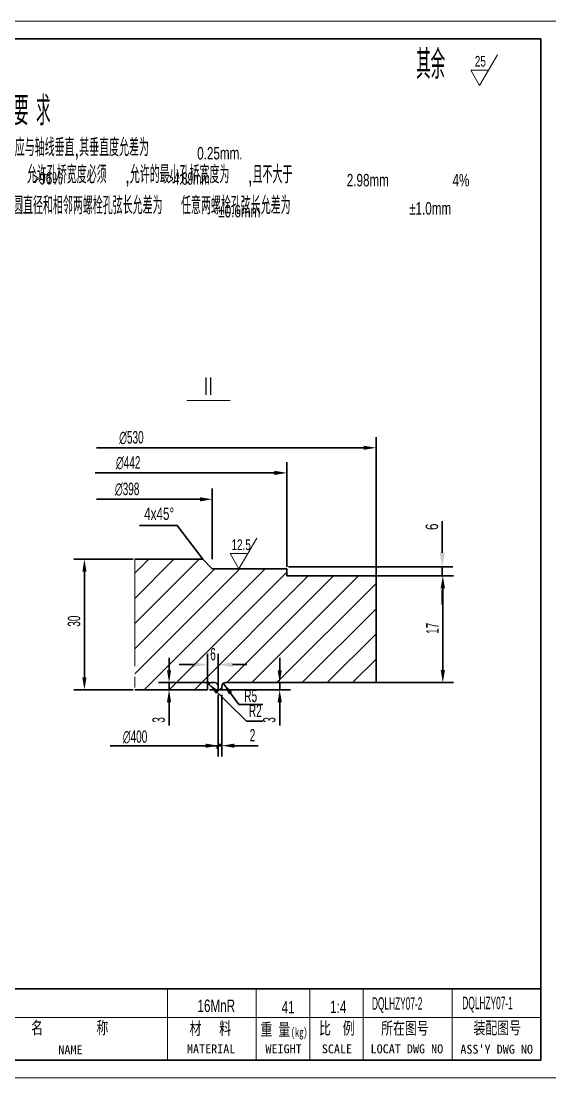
# Model space of a CAD drawing. Header units: millimetres. Extents: x 972 to 2699, y 36 to 635.
# Drawn here: x 2127.4 to 2276, y 338.1 to 635.1 of the extents above; entities that cross this region are included whole.
import ezdxf

# ---------------------------------------------------------------- set-up
doc = ezdxf.new("R2010")
doc.units = ezdxf.units.MM
doc.header["$PDMODE"] = 66
doc.header["$PDSIZE"] = -5
doc.linetypes.add('EB_DASHDOTDOT', pattern=[45, 30, -3, 3, -3, 3, -3])
doc.layers.get('0').update_dxf_attribs({"color": 2, "lineweight": 0})
doc.layers.get('DEFPOINTS').update_dxf_attribs({"color": 2, "lineweight": 0})
for name, color, linetype, lineweight in [('JD$0$主体层', 1, 'Continuous', 35), ('X', 2, 'Continuous', 0), ('主体层', 1, 'Continuous', 35), ('双点划线层', 2, 'EB_DASHDOTDOT', 0), ('图块层', 2, 'Continuous', 0), ('尺寸层', 2, 'Continuous', 35), ('文字层', 2, 'Continuous', 0)]:
    doc.layers.add(name, color=color, linetype=linetype, lineweight=lineweight)
doc.styles.add('HZ', font='ACADTXT.SHX', dxfattribs={"width": 0.6, "bigfont": 'gbcbig.shx'})
doc.styles.get("Standard").update_dxf_attribs({"font": 'ACADTXT.SHX', "width": 0.7, "bigfont": 'gbcbig.shx'})
doc.styles.add('UserTxtStyle2', font='', dxfattribs={"width": 0.7})
doc.styles.add('UserTxtStyle3', font='')
doc.styles.add('UserTxtStyle4', font='ACADTXT.SHX', dxfattribs={"width": 0.5, "bigfont": 'gbcbig.shx'})
doc.styles.get('UserTxtStyle2').set_extended_font_data('FangSong_GB2312')
doc.styles.get('UserTxtStyle3').set_extended_font_data('FangSong_GB2312')
doc.dimstyles.new('STANDARD$0', dxfattribs={"dimtxt": 3.5, "dimasz": 4, "dimexe": 3, "dimexo": 0.5, "dimgap": 0.8, "dimtad": 1, "dimzin": 0, "dimdsep": 46, "dimtxsty": 'Standard', "dimcen": 0, "dimdle": 8, "dimadec": 0, "dimazin": 0, "dimtfac": 1, "dimtmove": 0, "dimatfit": 0, "dimfxl": 0, "dimtolj": 1, "dimtzin": 0, "dimarcsym": 0})
doc.dimstyles.new('UserStyle1', dxfattribs={"dimtxt": 3.5, "dimasz": 3.5, "dimexe": 3, "dimexo": 0.5, "dimgap": 0.8, "dimtad": 1, "dimdsep": 46, "dimtxsty": 'HZ', "dimcen": 0, "dimdle": 7, "dimadec": 0, "dimazin": 0, "dimtfac": 1, "dimtmove": 0, "dimatfit": 0, "dimfxl": 0, "dimtolj": 1, "dimtzin": 0, "dimarcsym": 0})
doc.dimstyles.new('UserStyle4', dxfattribs={"dimtxt": 3.5, "dimasz": 4, "dimexe": 3, "dimexo": 0.5, "dimgap": 0.8, "dimtad": 1, "dimdsep": 46, "dimtxsty": 'HZ', "dimcen": 0, "dimdle": 8, "dimadec": 0, "dimazin": 0, "dimtfac": 1, "dimtofl": 0, "dimtmove": 0, "dimatfit": 0, "dimfxl": 0, "dimtolj": 1, "dimtzin": 0, "dimarcsym": 0})

# ---------------------------------------------------------------- blocks, each defined once
blk = doc.blocks.new('*D11')
at = {"layer": '尺寸层', "linetype": 'Continuous', "lineweight": 35}
for points in [[(2245.72, 481.65), (2246.39, 485.65), (2245.06, 485.65)], [(2245.72, 479.15), (2246.39, 475.15), (2245.06, 475.15)]]:
    blk.add_hatch(color=0, dxfattribs=at).paths.add_polyline_path(points, flags=0)
at = {"layer": '尺寸层', "color": 0, "linetype": 'Continuous', "lineweight": 35}
for p, q in [((2245.72, 485.65), (2245.72, 494.52)), ((2202.55, 481.65), (2248.72, 481.65)), ((2245.72, 479.15), (2245.72, 481.65)), ((2202.55, 479.15), (2248.72, 479.15)), ((2245.72, 475.15), (2245.72, 471.15))]:
    blk.add_line(p, q, dxfattribs=at)
at = {"layer": '尺寸层', "color": 0, "linetype": 'Continuous', "lineweight": 35, "insert": (2241.04, 492.03), "char_height": 3.5, "attachment_point": 1, "rotation": 90}
blk.add_mtext('6', dxfattribs=at)
blk = doc.blocks.new('*D16')
at = {"layer": '尺寸层', "linetype": 'Continuous', "lineweight": 35}
for points in [[(2145.15, 483.82), (2145.73, 480.32), (2144.57, 480.32)], [(2145.15, 447.15), (2145.73, 450.65), (2144.57, 450.65)]]:
    blk.add_hatch(color=0, dxfattribs=at).paths.add_polyline_path(points, flags=0)
at = {"layer": '尺寸层', "color": 0, "linetype": 'Continuous', "lineweight": 35}
for p, q in [((2158.81, 483.82), (2142.15, 483.82)), ((2145.15, 480.32), (2145.15, 450.65)), ((2158.81, 447.15), (2142.15, 447.15))]:
    blk.add_line(p, q, dxfattribs=at)
at = {"layer": '尺寸层', "color": 0, "linetype": 'Continuous', "lineweight": 35, "insert": (2140.46, 464.86), "char_height": 3.5, "attachment_point": 1, "rotation": 90, "style": 'HZ'}
blk.add_mtext('30', dxfattribs=at)
blk = doc.blocks.new('*D17')
at = {"layer": '尺寸层', "linetype": 'Continuous', "lineweight": 35}
for points in [[(2200.03, 449.15), (2200.62, 452.65), (2199.45, 452.65)], [(2200.03, 447.15), (2200.62, 443.65), (2199.45, 443.65)]]:
    blk.add_hatch(color=0, dxfattribs=at).paths.add_polyline_path(points, flags=0)
at = {"layer": '尺寸层', "color": 0, "linetype": 'Continuous', "lineweight": 35}
for p, q in [((2200.03, 452.65), (2200.03, 456.15)), ((2185.63, 449.15), (2203.03, 449.15)), ((2200.03, 449.15), (2200.03, 447.15)), ((2180.27, 447.15), (2203.03, 447.15)), ((2200.03, 443.65), (2200.03, 437.06))]:
    blk.add_line(p, q, dxfattribs=at)
at = {"layer": '尺寸层', "color": 0, "linetype": 'Continuous', "lineweight": 35, "insert": (2195.34, 437.89), "char_height": 3.5, "attachment_point": 1, "rotation": 90, "style": 'HZ'}
blk.add_mtext('3', dxfattribs=at)
blk = doc.blocks.new('*D18')
at = {"layer": '尺寸层', "linetype": 'Continuous', "lineweight": 35}
for points in [[(2168.94, 449.14), (2169.52, 452.64), (2168.35, 452.64)], [(2168.94, 447.15), (2169.52, 443.65), (2168.35, 443.65)]]:
    blk.add_hatch(color=0, dxfattribs=at).paths.add_polyline_path(points, flags=0)
at = {"layer": '尺寸层', "color": 0, "linetype": 'Continuous', "lineweight": 35}
for p, q in [((2168.94, 452.64), (2168.94, 456.14)), ((2180.27, 449.14), (2165.94, 449.14)), ((2168.94, 449.14), (2168.94, 447.15)), ((2174.61, 447.15), (2165.94, 447.15)), ((2168.94, 443.65), (2168.94, 437.06))]:
    blk.add_line(p, q, dxfattribs=at)
at = {"layer": '尺寸层', "color": 0, "linetype": 'Continuous', "lineweight": 35, "insert": (2164.25, 437.89), "char_height": 3.5, "attachment_point": 1, "rotation": 90, "style": 'HZ'}
blk.add_mtext('3', dxfattribs=at)
blk = doc.blocks.new('CAXBLOCK5', base_point=(2188.57, 481.09))
at = {"layer": '图块层', "linetype": 'Continuous', "lineweight": 0}
for p, q in [((2191.07, 485.42), (2193.57, 489.75)), ((2186.07, 485.42), (2188.57, 481.09)), ((2191.07, 485.42), (2186.07, 485.42)), ((2188.57, 481.09), (2191.07, 485.42))]:
    blk.add_line(p, q, dxfattribs=at)
at = {"layer": '图块层', "linetype": 'Continuous', "lineweight": 0, "insert": (2186.47, 489.41), "char_height": 3, "attachment_point": 1}
blk.add_mtext('12.5', dxfattribs=at)
blk = doc.blocks.new('CAXBLOCK7', base_point=(2256.21, 616.97))
at = {"layer": '图块层', "linetype": 'Continuous', "lineweight": 0}
for p, q in [((2258.71, 621.3), (2261.21, 625.63)), ((2253.71, 621.3), (2256.21, 616.97)), ((2258.71, 621.3), (2253.71, 621.3)), ((2256.21, 616.97), (2258.71, 621.3))]:
    blk.add_line(p, q, dxfattribs=at)
at = {"layer": '图块层', "linetype": 'Continuous', "lineweight": 0, "insert": (2254.86, 625.29), "char_height": 3, "attachment_point": 1}
blk.add_mtext('25', dxfattribs=at)
blk = doc.blocks.new('*D41')
at = {"layer": '尺寸层', "linetype": 'Continuous', "lineweight": 35}
for points in [[(2179.77, 454.21), (2175.77, 453.54), (2175.77, 454.88)], [(2182.77, 454.21), (2186.77, 453.54), (2186.77, 454.88)]]:
    blk.add_hatch(color=0, dxfattribs=at).paths.add_polyline_path(points, flags=0)
at = {"layer": '尺寸层', "color": 0, "linetype": 'Continuous', "lineweight": 35}
for p, q in [((2179.77, 447.65), (2179.77, 457.21)), ((2182.77, 447.65), (2182.77, 457.21)), ((2175.77, 454.21), (2171.77, 454.21)), ((2186.77, 454.21), (2190.77, 454.21))]:
    blk.add_line(p, q, dxfattribs=at)
at = {"layer": '尺寸层', "color": 0, "linetype": 'Continuous', "lineweight": 35, "insert": (2180.52, 458.9), "char_height": 3.5, "attachment_point": 1, "style": 'HZ'}
blk.add_mtext('6', dxfattribs=at)
blk = doc.blocks.new('*D131')
at = {"layer": '尺寸层', "linetype": 'Continuous', "lineweight": 35}
for points in [[(2245.72, 481.65), (2246.39, 485.65), (2245.06, 485.65)], [(2245.72, 479.15), (2246.39, 475.15), (2245.06, 475.15)]]:
    blk.add_hatch(color=0, dxfattribs=at).paths.add_polyline_path(points, flags=0)
at = {"layer": '尺寸层', "color": 0, "linetype": 'Continuous', "lineweight": 35}
for p, q in [((2245.72, 485.65), (2245.72, 494.52)), ((2202.55, 481.65), (2248.72, 481.65)), ((2245.72, 479.15), (2245.72, 481.65)), ((2202.55, 479.15), (2248.72, 479.15)), ((2245.72, 475.15), (2245.72, 471.15))]:
    blk.add_line(p, q, dxfattribs=at)
at = {"layer": '尺寸层', "color": 0, "linetype": 'Continuous', "lineweight": 35, "insert": (2241.04, 492.03), "char_height": 3.5, "attachment_point": 1, "rotation": 90}
blk.add_mtext('6', dxfattribs=at)
blk = doc.blocks.new('*D136')
at = {"layer": '尺寸层', "linetype": 'Continuous', "lineweight": 35}
for points in [[(2145.15, 483.82), (2145.73, 480.32), (2144.57, 480.32)], [(2145.15, 447.15), (2145.73, 450.65), (2144.57, 450.65)]]:
    blk.add_hatch(color=0, dxfattribs=at).paths.add_polyline_path(points, flags=0)
at = {"layer": '尺寸层', "color": 0, "linetype": 'Continuous', "lineweight": 35}
for p, q in [((2158.81, 483.82), (2142.15, 483.82)), ((2145.15, 480.32), (2145.15, 450.65)), ((2158.81, 447.15), (2142.15, 447.15))]:
    blk.add_line(p, q, dxfattribs=at)
at = {"layer": '尺寸层', "color": 0, "linetype": 'Continuous', "lineweight": 35, "insert": (2140.46, 464.86), "char_height": 3.5, "attachment_point": 1, "rotation": 90, "style": 'HZ'}
blk.add_mtext('30', dxfattribs=at)
blk = doc.blocks.new('*D137')
at = {"layer": '尺寸层', "linetype": 'Continuous', "lineweight": 35}
for points in [[(2200.03, 449.15), (2200.62, 452.65), (2199.45, 452.65)], [(2200.03, 447.15), (2200.62, 443.65), (2199.45, 443.65)]]:
    blk.add_hatch(color=0, dxfattribs=at).paths.add_polyline_path(points, flags=0)
at = {"layer": '尺寸层', "color": 0, "linetype": 'Continuous', "lineweight": 35}
for p, q in [((2200.03, 452.65), (2200.03, 456.15)), ((2185.63, 449.15), (2203.03, 449.15)), ((2200.03, 449.15), (2200.03, 447.15)), ((2180.27, 447.15), (2203.03, 447.15)), ((2200.03, 443.65), (2200.03, 437.06))]:
    blk.add_line(p, q, dxfattribs=at)
at = {"layer": '尺寸层', "color": 0, "linetype": 'Continuous', "lineweight": 35, "insert": (2195.34, 437.89), "char_height": 3.5, "attachment_point": 1, "rotation": 90, "style": 'HZ'}
blk.add_mtext('3', dxfattribs=at)
blk = doc.blocks.new('*D138')
at = {"layer": '尺寸层', "linetype": 'Continuous', "lineweight": 35}
for points in [[(2168.94, 449.14), (2169.52, 452.64), (2168.35, 452.64)], [(2168.94, 447.15), (2169.52, 443.65), (2168.35, 443.65)]]:
    blk.add_hatch(color=0, dxfattribs=at).paths.add_polyline_path(points, flags=0)
at = {"layer": '尺寸层', "color": 0, "linetype": 'Continuous', "lineweight": 35}
for p, q in [((2168.94, 452.64), (2168.94, 456.14)), ((2180.27, 449.14), (2165.94, 449.14)), ((2168.94, 449.14), (2168.94, 447.15)), ((2174.61, 447.15), (2165.94, 447.15)), ((2168.94, 443.65), (2168.94, 437.06))]:
    blk.add_line(p, q, dxfattribs=at)
at = {"layer": '尺寸层', "color": 0, "linetype": 'Continuous', "lineweight": 35, "insert": (2164.25, 437.89), "char_height": 3.5, "attachment_point": 1, "rotation": 90, "style": 'HZ'}
blk.add_mtext('3', dxfattribs=at)
blk = doc.blocks.new('CAXBLOCK50', base_point=(2188.57, 481.09))
at = {"layer": '图块层', "linetype": 'Continuous', "lineweight": 0}
for p, q in [((2191.07, 485.42), (2193.57, 489.75)), ((2186.07, 485.42), (2188.57, 481.09)), ((2191.07, 485.42), (2186.07, 485.42)), ((2188.57, 481.09), (2191.07, 485.42))]:
    blk.add_line(p, q, dxfattribs=at)
at = {"layer": '图块层', "linetype": 'Continuous', "lineweight": 0, "insert": (2186.47, 489.41), "char_height": 3, "attachment_point": 1}
blk.add_mtext('12.5', dxfattribs=at)
blk = doc.blocks.new('CAXBLOCK52', base_point=(2256.21, 616.97))
at = {"layer": '图块层', "linetype": 'Continuous', "lineweight": 0}
for p, q in [((2258.71, 621.3), (2261.21, 625.63)), ((2253.71, 621.3), (2256.21, 616.97)), ((2258.71, 621.3), (2253.71, 621.3)), ((2256.21, 616.97), (2258.71, 621.3))]:
    blk.add_line(p, q, dxfattribs=at)
at = {"layer": '图块层', "linetype": 'Continuous', "lineweight": 0, "insert": (2254.86, 625.29), "char_height": 3, "attachment_point": 1}
blk.add_mtext('25', dxfattribs=at)
blk = doc.blocks.new('*D161')
at = {"layer": '尺寸层', "linetype": 'Continuous', "lineweight": 35}
for points in [[(2179.77, 454.21), (2175.77, 453.54), (2175.77, 454.88)], [(2182.77, 454.21), (2186.77, 453.54), (2186.77, 454.88)]]:
    blk.add_hatch(color=0, dxfattribs=at).paths.add_polyline_path(points, flags=0)
at = {"layer": '尺寸层', "color": 0, "linetype": 'Continuous', "lineweight": 35}
for p, q in [((2179.77, 447.65), (2179.77, 457.21)), ((2182.77, 447.65), (2182.77, 457.21)), ((2175.77, 454.21), (2171.77, 454.21)), ((2186.77, 454.21), (2190.77, 454.21))]:
    blk.add_line(p, q, dxfattribs=at)
at = {"layer": '尺寸层', "color": 0, "linetype": 'Continuous', "lineweight": 35, "insert": (2180.52, 458.9), "char_height": 3.5, "attachment_point": 1, "style": 'HZ'}
blk.add_mtext('6', dxfattribs=at)

msp = doc.modelspace()

# ---------------------------------------------------------------- hatches: boundary and pattern name
at = {"layer": '尺寸层', "linetype": 'Continuous', "lineweight": 35}
for points in [[(2227.11329, 515.15412), (2223.61329, 514.57079), (2223.61329, 515.73746)], [(2227.11329, 515.15412), (2223.61329, 514.57079), (2223.61329, 515.73746)], [(2202.04929, 508.0986), (2198.54929, 507.51527), (2198.54929, 508.68194)], [(2202.04929, 508.0986), (2198.54929, 507.51527), (2198.54929, 508.68194)], [(2181.08929, 500.67174), (2177.58929, 500.08841), (2177.58929, 501.25507)], [(2181.08929, 500.67174), (2177.58929, 500.08841), (2177.58929, 501.25507)], [(2245.87979, 479.15469), (2246.46312, 475.65469), (2245.29646, 475.65469)], [(2245.87979, 479.15469), (2246.46312, 475.65469), (2245.29646, 475.65469)], [(2245.87979, 449.15469), (2246.46312, 452.65469), (2245.29646, 452.65469)], [(2245.87979, 449.15469), (2246.46312, 452.65469), (2245.29646, 452.65469)], [(2180.06088, 448.84843), (2182.12862, 445.96491), (2182.95205, 446.79139)], [(2180.06088, 448.84843), (2182.12862, 445.96491), (2182.95205, 446.79139)], [(2184.18045, 448.96293), (2185.76993, 445.79058), (2186.71288, 446.47756)], [(2184.18045, 448.96293), (2185.76993, 445.79058), (2186.71288, 446.47756)], [(2182.76929, 431.42207), (2179.26929, 430.83874), (2179.26929, 432.00541)], [(2182.76929, 431.42207), (2179.26929, 430.83874), (2179.26929, 432.00541)], [(2183.76644, 431.42207), (2187.26644, 430.83874), (2187.26644, 432.00541)], [(2183.76644, 431.42207), (2187.26644, 430.83874), (2187.26644, 432.00541)]]:
    msp.add_hatch(color=256, dxfattribs=at).paths.add_polyline_path(points, flags=0)

# ---------------------------------------------------------------- linework, layer by layer
at = {"layer": 'DEFPOINTS', "color": 0, "linetype": 'ByBlock', "lineweight": -2}
for p in [(2181.08929, 483.81869), (2181.08929, 483.81869), (2202.04929, 481.15469), (2202.04929, 481.15469), (2180.06088, 448.84843), (2180.06088, 448.84843), (2180.26929, 449.14264), (2180.26929, 449.14264), (2180.26929, 449.14264), (2180.26929, 449.14264), (2183.82788, 448.49193), (2183.82788, 448.49193), (2184.18045, 448.96293), (2184.18045, 448.96293), (2227.11329, 449.15469), (2227.11329, 449.15469), (2159.30608, 447.15469), (2159.30608, 447.15469), (2175.11329, 447.15469), (2175.11329, 447.15469), (2179.76929, 447.15469), (2179.76929, 447.15469), (2180.76929, 448.14264), (2180.76929, 448.14264), (2182.76929, 447.15469), (2182.76929, 447.15469), (2182.76929, 447.15469), (2182.76929, 447.15469), (2182.76929, 446.25768), (2182.76929, 446.25768), (2182.76929, 446.25768), (2182.76929, 446.25768), (2182.76929, 446.25768), (2182.76929, 446.25768), (2183.76644, 447.16045), (2183.76644, 447.16045), (2183.76929, 447.15469), (2183.76929, 447.15469), (2183.76929, 447.15469), (2183.76929, 447.15469), (2183.76929, 447.15469), (2183.76929, 447.15469), (2184.76929, 448.15469), (2184.76929, 448.15469), (2184.76929, 448.15469), (2184.76929, 448.15469)]:
    msp.add_point(p, dxfattribs=at)
at = {"layer": 'JD$0$主体层', "linetype": 'Continuous', "lineweight": 35}
for p, q in [((1882.95655, 630.06545), (2273.45655, 630.06545)), ((1882.95655, 630.06545), (2273.45655, 630.06545)), ((2273.45655, 630.06545), (2273.45655, 343.06545)), ((2273.45655, 630.06545), (2273.45655, 343.06545)), ((2093.45655, 363.06545), (2273.45655, 363.06545)), ((2093.45655, 363.06545), (2273.45655, 363.06545)), ((1882.95655, 343.06545), (2273.45655, 343.06545)), ((1882.95655, 343.06545), (2273.45655, 343.06545))]:
    msp.add_line(p, q, dxfattribs=at)
at = {"layer": 'X', "linetype": 'Continuous', "lineweight": 0}
msp.add_line((2173.95326, 528.48445), (2186.09389, 528.48445), dxfattribs=at)
msp.add_line((2173.95326, 528.48445), (2186.09389, 528.48445), dxfattribs=at)
at = {"layer": '主体层', "linetype": 'Continuous', "lineweight": 35}
for p, q in [((2178.42529, 483.81869), (2159.30608, 483.81869)), ((2178.42529, 483.81869), (2159.30608, 483.81869)), ((2178.42529, 483.81869), (2181.08929, 481.15469)), ((2178.42529, 483.81869), (2181.08929, 481.15469)), ((2202.04929, 481.15469), (2181.08929, 481.15469)), ((2202.04929, 481.15469), (2181.08929, 481.15469)), ((2202.04929, 481.15469), (2202.04929, 479.15469)), ((2202.04929, 481.15469), (2202.04929, 479.15469)), ((2227.11329, 479.15469), (2202.04929, 479.15469)), ((2227.11329, 479.15469), (2202.04929, 479.15469)), ((2227.11329, 479.15469), (2227.11329, 449.15469)), ((2227.11329, 479.15469), (2227.11329, 449.15469)), ((2181.76929, 449.14264), (2180.76929, 449.14264)), ((2181.76929, 449.14264), (2180.76929, 449.14264)), ((2227.11329, 449.15469), (2184.76929, 449.15469)), ((2227.11329, 449.15469), (2184.76929, 449.15469)), ((2179.76929, 447.15469), (2159.30608, 447.15469)), ((2179.76929, 447.15469), (2159.30608, 447.15469)), ((2179.76929, 448.14264), (2179.76929, 447.15469)), ((2179.76929, 448.14264), (2179.76929, 447.15469)), ((2182.76929, 448.14264), (2182.76929, 447.15469)), ((2182.76929, 448.14264), (2182.76929, 447.15469)), ((2182.76929, 447.164), (2183.76929, 447.164)), ((2182.76929, 447.164), (2183.76929, 447.164)), ((2183.76645, 447.15469), (2183.76929, 447.15469)), ((2183.76645, 447.15469), (2183.76929, 447.15469)), ((2183.76929, 447.15469), (2183.76929, 448.15469)), ((2183.76929, 447.15469), (2183.76929, 448.15469))]:
    msp.add_line(p, q, dxfattribs=at)
for centre, start, end in [((2180.76929, 448.14264), 90, 180), ((2180.76929, 448.14264), 90, 180), ((2181.76929, 448.14264), 0, 90), ((2181.76929, 448.14264), 0, 90), ((2184.76929, 448.15469), 90, 180), ((2184.76929, 448.15469), 90, 180)]:
    msp.add_arc(centre, 1, start, end, dxfattribs=at)
at = {"layer": '双点划线层', "linetype": 'EB_DASHDOTDOT', "lineweight": 0}
msp.add_line((2159.30608, 483.81869), (2159.30608, 447.15469), dxfattribs=at)
msp.add_line((2159.30608, 483.81869), (2159.30608, 447.15469), dxfattribs=at)
at = {"layer": '图块层', "linetype": 'Continuous', "lineweight": 0}
for p, q in [((1857.95655, 635.06545), (2698.95655, 635.06545)), ((1857.95655, 635.06545), (2698.95655, 635.06545)), ((2168.45655, 343.06545), (2168.45655, 363.06545)), ((2168.45655, 343.06545), (2168.45655, 363.06545)), ((2193.45655, 343.06545), (2193.45655, 363.06545)), ((2193.45655, 343.06545), (2193.45655, 363.06545)), ((2208.45655, 343.06545), (2208.45655, 363.06545)), ((2208.45655, 343.06545), (2208.45655, 363.06545)), ((2223.45655, 343.06545), (2223.45655, 363.06545)), ((2223.45655, 343.06545), (2223.45655, 363.06545)), ((2248.45655, 343.06545), (2248.45655, 363.06545)), ((2248.45655, 343.06545), (2248.45655, 363.06545)), ((2093.45655, 355.06545), (2273.45655, 355.06545)), ((2093.45655, 355.06545), (2273.45655, 355.06545)), ((1857.95655, 338.06545), (2698.95655, 338.06545)), ((1857.95655, 338.06545), (2698.95655, 338.06545))]:
    msp.add_line(p, q, dxfattribs=at)
at = {"layer": '尺寸层', "linetype": 'Continuous', "lineweight": 35}
for p, q in [((2227.11329, 479.15469), (2227.11329, 518.15412)), ((2227.11329, 479.15469), (2227.11329, 518.15412)), ((2223.61329, 515.15412), (2148.54291, 515.15412)), ((2223.61329, 515.15412), (2148.54291, 515.15412)), ((2202.04929, 481.65469), (2202.04929, 511.0986)), ((2202.04929, 481.65469), (2202.04929, 511.0986)), ((2198.54929, 508.0986), (2148.1639, 508.0986)), ((2198.54929, 508.0986), (2148.1639, 508.0986)), ((2181.08929, 483.81869), (2181.08929, 503.67174)), ((2181.08929, 483.81869), (2181.08929, 503.67174)), ((2177.58929, 500.67174), (2148.54291, 500.67174)), ((2177.58929, 500.67174), (2148.54291, 500.67174)), ((2171.33772, 493.30661), (2160.60395, 493.30661)), ((2171.33772, 493.30661), (2160.60395, 493.30661)), ((2178.42529, 483.81869), (2171.2394, 493.30661)), ((2178.42529, 483.81869), (2171.2394, 493.30661)), ((2177.36532, 483.81869), (2159.30608, 465.75945)), ((2170.29425, 483.81869), (2159.30608, 472.83051)), ((2163.22319, 483.81869), (2159.30608, 479.90158)), ((2177.36532, 483.81869), (2159.30608, 465.75945)), ((2170.29425, 483.81869), (2159.30608, 472.83051)), ((2163.22319, 483.81869), (2159.30608, 479.90158)), ((2188.84346, 481.15469), (2159.30608, 451.61731)), ((2181.77239, 481.15469), (2159.30608, 458.68838)), ((2188.84346, 481.15469), (2159.30608, 451.61731)), ((2181.77239, 481.15469), (2159.30608, 458.68838)), ((2195.91452, 481.15469), (2161.91452, 447.15469)), ((2195.91452, 481.15469), (2161.91452, 447.15469)), ((2202.04929, 480.21839), (2168.98559, 447.15469)), ((2202.04929, 480.21839), (2168.98559, 447.15469)), ((2208.05666, 479.15469), (2176.05666, 447.15469)), ((2208.05666, 479.15469), (2176.05666, 447.15469)), ((2215.12773, 479.15469), (2185.12773, 449.15469)), ((2215.12773, 479.15469), (2185.12773, 449.15469)), ((2222.1988, 479.15469), (2192.1988, 449.15469)), ((2222.1988, 479.15469), (2192.1988, 449.15469)), ((2227.61329, 479.15469), (2248.87979, 479.15469)), ((2227.61329, 479.15469), (2248.87979, 479.15469)), ((2227.11329, 476.99812), (2199.26986, 449.15469)), ((2227.11329, 476.99812), (2199.26986, 449.15469)), ((2245.87979, 475.65469), (2245.87979, 452.65469)), ((2245.87979, 475.65469), (2245.87979, 452.65469)), ((2227.11329, 469.92705), (2206.34093, 449.15469)), ((2227.11329, 469.92705), (2206.34093, 449.15469)), ((2227.11329, 462.85598), (2213.412, 449.15469)), ((2227.11329, 462.85598), (2213.412, 449.15469)), ((2227.11329, 455.78491), (2220.48307, 449.15469)), ((2227.11329, 455.78491), (2220.48307, 449.15469)), ((2190.66044, 438.28811), (2180.06088, 448.84843)), ((2190.66044, 438.28811), (2180.06088, 448.84843)), ((2188.51228, 443.01708), (2184.18045, 448.96293)), ((2188.51228, 443.01708), (2184.18045, 448.96293)), ((2227.11329, 449.15469), (2248.87979, 449.15469)), ((2227.11329, 449.15469), (2248.87979, 449.15469)), ((2183.76929, 447.79625), (2182.76929, 446.79625)), ((2183.76929, 447.79625), (2182.76929, 446.79625)), ((2182.76929, 445.75768), (2182.76929, 428.42207)), ((2182.76929, 445.75768), (2182.76929, 433.61277)), ((2182.76929, 445.75768), (2182.76929, 428.42207)), ((2182.76929, 445.75768), (2182.76929, 433.61277)), ((2183.76644, 445.75452), (2183.76644, 428.42207)), ((2183.76644, 445.75452), (2183.76644, 428.42207)), ((2188.51228, 443.01708), (2195.32803, 443.01708)), ((2188.51228, 443.01708), (2195.32803, 443.01708)), ((2195.27277, 438.29463), (2190.6813, 438.28814)), ((2195.27277, 438.29463), (2190.6813, 438.28814)), ((2179.26929, 431.42207), (2152.34429, 431.42207)), ((2179.26929, 431.42207), (2152.34429, 431.42207)), ((2176.26929, 431.42207), (2169.58263, 431.42207)), ((2176.26929, 431.42207), (2169.58263, 431.42207)), ((2182.76929, 431.42207), (2179.76929, 431.42207)), ((2182.76929, 431.42207), (2179.76929, 431.42207)), ((2183.39976, 431.97822), (2182.28625, 430.68054)), ((2183.39976, 431.97822), (2182.28625, 430.68054)), ((2182.76929, 431.42207), (2183.76644, 431.42207)), ((2182.76929, 431.42207), (2183.76644, 431.42207)), ((2186.26929, 431.42207), (2189.76929, 431.42207)), ((2186.26929, 431.42207), (2189.76929, 431.42207)), ((2187.26644, 431.42207), (2193.95311, 431.42207)), ((2187.26644, 431.42207), (2193.95311, 431.42207))]:
    msp.add_line(p, q, dxfattribs=at)

# ---------------------------------------------------------------- block references
for name, p in [('CAXBLOCK7', (2256.21062, 616.96749)), ('CAXBLOCK52', (2256.21062, 616.96749)), ('CAXBLOCK5', (2188.57013, 481.08525)), ('CAXBLOCK50', (2188.57013, 481.08525))]:
    msp.add_blockref(name, p, dxfattribs=at)

# ---------------------------------------------------------------- texts
at = {"linetype": 'Continuous', "lineweight": 0, "insert": (2178.68315, 534.95975), "char_height": 5, "attachment_point": 1}
msp.add_mtext('II', dxfattribs=at)
msp.add_mtext('II', dxfattribs=at)
at = {"layer": '图块层', "linetype": 'Continuous', "lineweight": 0, "attachment_point": 1}
for s, insert, char_height, style in [('名         称', (2130.17457, 353.90302), 3.5, 'UserTxtStyle2'), ('名         称', (2130.17457, 353.90302), 3.5, 'UserTxtStyle2'), ('材   料', (2174.6973, 353.73527), 3.5, 'UserTxtStyle2'), ('材   料', (2174.6973, 353.73527), 3.5, 'UserTxtStyle2'), ('重 量', (2194.62847, 353.42905), 3.5, 'UserTxtStyle2'), ('重 量', (2194.62847, 353.42905), 3.5, 'UserTxtStyle2'), ('比  例', (2211.08918, 353.77593), 3.5, 'UserTxtStyle2'), ('比  例', (2211.08918, 353.77593), 3.5, 'UserTxtStyle2'), ('所在图号', (2228.53153, 353.77593), 3.5, 'UserTxtStyle2'), ('所在图号', (2228.53153, 353.77593), 3.5, 'UserTxtStyle2'), ('装配图号', (2254.47267, 353.87755), 3.5, 'UserTxtStyle2'), ('装配图号', (2254.47267, 353.87755), 3.5, 'UserTxtStyle2'), ('(kg)', (2203.12403, 352.14884), 2.5, 'UserTxtStyle2'), ('(kg)', (2203.12403, 352.14884), 2.5, 'UserTxtStyle2'), ('WEIGHT', (2196.01711, 347.4606), 2.5, 'UserTxtStyle3'), ('WEIGHT', (2196.01711, 347.4606), 2.5, 'UserTxtStyle3'), ('SCALE', (2211.87163, 347.4606), 2.5, 'UserTxtStyle3'), ('SCALE', (2211.87163, 347.4606), 2.5, 'UserTxtStyle3'), ('LOCAT DWG NO', (2225.57609, 347.47749), 2.5, 'UserTxtStyle3'), ('LOCAT DWG NO', (2225.57609, 347.47749), 2.5, 'UserTxtStyle3'), ('NAME', (2137.8246, 347.21582), 2.5, 'UserTxtStyle3'), ('NAME', (2137.8246, 347.21582), 2.5, 'UserTxtStyle3'), ('MATERIAL', (2173.97149, 347.4606), 2.5, 'UserTxtStyle3'), ('MATERIAL', (2173.97149, 347.4606), 2.5, 'UserTxtStyle3'), ("ASS'Y DWG NO", (2250.80123, 347.35931), 2.5, 'UserTxtStyle3'), ("ASS'Y DWG NO", (2250.80123, 347.35931), 2.5, 'UserTxtStyle3')]:
    msp.add_mtext(s, dxfattribs=dict(at, insert=insert, char_height=char_height, style=style))
at = {"layer": '尺寸层', "linetype": 'Continuous', "lineweight": 35, "attachment_point": 1}
for s, insert, char_height in [('其余', (2238.37538, 626.93687), 8.101329), ('其余', (2238.37538, 626.93687), 8.101329), ('            技 术 要 求', (2087.69561, 613.9139), 8.1013289), ('            技 术 要 求', (2087.69561, 613.9139), 8.1013289), ('1.管板密封面应与轴线垂直,其垂直度允差为', (2107.6761, 602.07362), 5), ('1.管板密封面应与轴线垂直,其垂直度允差为', (2107.6761, 602.07362), 5), (' 0.25mm.', (2175.93783, 599.6869), 3.5), (' 0.25mm.', (2175.93783, 599.6869), 3.5), ('2.管板钻孔后   允许孔桥宽度必须    ,允许的最小孔桥宽度为    ,且不大于', (2107.19368, 594.46224), 5), ('2.管板钻孔后   允许孔桥宽度必须    ,允许的最小孔桥宽度为    ,且不大于', (2107.19368, 594.46224), 5), ('>96%', (2130.55096, 592.64488), 3.5), ('>96%', (2130.55096, 592.64488), 3.5), ('2.98mm', (2218.89081, 592.11967), 3.5), ('2.98mm', (2218.89081, 592.11967), 3.5), ('4%', (2248.60034, 592.11967), 3.5), ('4%', (2248.60034, 592.11967), 3.5), ('3.螺栓孔中心圆直径和相邻两螺栓孔弦长允差为    任意两螺栓孔弦长允差为  ', (2107.19368, 585.76307), 5), ('3.螺栓孔中心圆直径和相邻两螺栓孔弦长允差为    任意两螺栓孔弦长允差为  ', (2107.19368, 585.76307), 5), ('%%p0.6mm', (2182.77365, 583.40552), 3.5), ('%%p0.6mm', (2182.77365, 583.40552), 3.5), ('%%p1.0mm', (2236.40855, 584.19333), 3.5), ('%%p1.0mm', (2236.40855, 584.19333), 3.5), ('4x45%%d', (2161.94082, 498.36394), 3.5), ('4x45%%d', (2161.94082, 498.36394), 3.5)]:
    msp.add_mtext(s, dxfattribs=dict(at, insert=insert, char_height=char_height))
at = {"layer": '尺寸层', "linetype": 'Continuous', "lineweight": 35, "char_height": 3.5, "attachment_point": 1, "style": 'HZ'}
for s, insert in [('>4.89mm', (2168.58733, 592.57509)), ('>4.89mm', (2168.58733, 592.57509)), ('∅530', (2154.92537, 519.84301)), ('∅530', (2154.92537, 519.84301)), ('∅442', (2154.03188, 512.78749)), ('∅442', (2154.03188, 512.78749)), ('∅398', (2153.73513, 505.36063)), ('∅398', (2153.73513, 505.36063)), ('R5', (2190.08936, 447.17229)), ('R5', (2190.08936, 447.17229)), ('∅400', (2155.9538, 435.7323)), ('∅400', (2155.9538, 435.7323)), ('2', (2191.60977, 436.11096)), ('2', (2191.60977, 436.11096))]:
    msp.add_mtext(s, dxfattribs=dict(at, insert=insert))
for s, insert, rotation in [('17', (2241.1909, 462.8446), 90), ('17', (2241.1909, 462.8446), 90), ('\\A1;R2', (2191.37772, 442.97802), 0.0810872), ('\\A1;R2', (2191.37772, 442.97802), 0.0810872)]:
    msp.add_mtext(s, dxfattribs=dict(at, insert=insert, rotation=rotation))
at = {"layer": '文字层', "linetype": 'Continuous', "lineweight": 0, "char_height": 3.5, "attachment_point": 1}
for s, insert in [('16MnR', (2176.92919, 360.07163)), ('16MnR', (2176.92919, 360.07163)), ('41', (2200.58517, 359.67955)), ('41', (2200.58517, 359.67955)), ('1:4', (2214.20901, 359.74974)), ('1:4', (2214.20901, 359.74974))]:
    msp.add_mtext(s, dxfattribs=dict(at, insert=insert))
at = {"layer": '文字层', "linetype": 'Continuous', "lineweight": 0, "char_height": 3.5, "attachment_point": 1, "style": 'UserTxtStyle4'}
for s, insert in [('DQLHZY07-2', (2225.95116, 360.71721)), ('DQLHZY07-2', (2225.95116, 360.71721)), ('DQLHZY07-1', (2251.3599, 360.86738)), ('DQLHZY07-1', (2251.3599, 360.86738))]:
    msp.add_mtext(s, dxfattribs=dict(at, insert=insert))

# ---------------------------------------------------------------- dimensions: what is measured, and where the dimension line sits
at = {"layer": '尺寸层', "linetype": 'Continuous', "lineweight": 35}
for base, p1, p2, text, dimstyle, picture, middle in [((2245.72443, 492.90469), (2202.04929, 479.15469), (2202.04929, 481.65469), '6', 'STANDARD$0', '*D11', (2245.09943, 492.90469)), ((2245.72443, 492.90469), (2202.04929, 479.15469), (2202.04929, 481.65469), '6', 'STANDARD$0', '*D131', (2245.09943, 492.90469)), ((2145.15106, 466.28832), (2159.30608, 483.81869), (2159.30608, 447.15469), '30', 'UserStyle1', '*D16', (2144.52606, 465.48668)), ((2145.15106, 466.28832), (2159.30608, 483.81869), (2159.30608, 447.15469), '30', 'UserStyle1', '*D136', (2144.52606, 465.48668)), ((2168.937, 438.56135), (2180.76929, 449.14264), (2175.11329, 447.15469), '3', 'UserStyle1', '*D18', (2168.312, 438.56135)), ((2168.937, 438.56135), (2180.76929, 449.14264), (2175.11329, 447.15469), '3', 'UserStyle1', '*D138', (2168.312, 438.56135)), ((2200.03306, 438.56135), (2185.12773, 449.15469), (2179.76929, 447.15469), '3', 'UserStyle1', '*D17', (2199.40806, 438.56135)), ((2200.03306, 438.56135), (2185.12773, 449.15469), (2179.76929, 447.15469), '3', 'UserStyle1', '*D137', (2199.40806, 438.56135))]:
    dim = msp.add_linear_dim(base=base, p1=p1, p2=p2, angle=90, text=text, dimstyle=dimstyle, dxfattribs=at)
    dim.commit()
    dim.dimension.update_dxf_attribs({"geometry": picture, "text_midpoint": middle})
for picture in ['*D41', '*D161']:
    dim = msp.add_linear_dim(base=(2181.26929, 454.20869), p1=(2179.76929, 447.15469), p2=(2182.76929, 447.15469), text='6', dimstyle='UserStyle4', dxfattribs=at)
    dim.commit()
    dim.dimension.update_dxf_attribs({"geometry": picture, "text_midpoint": (2181.2693, 454.83369)})

doc.saveas('drawing.dxf')
